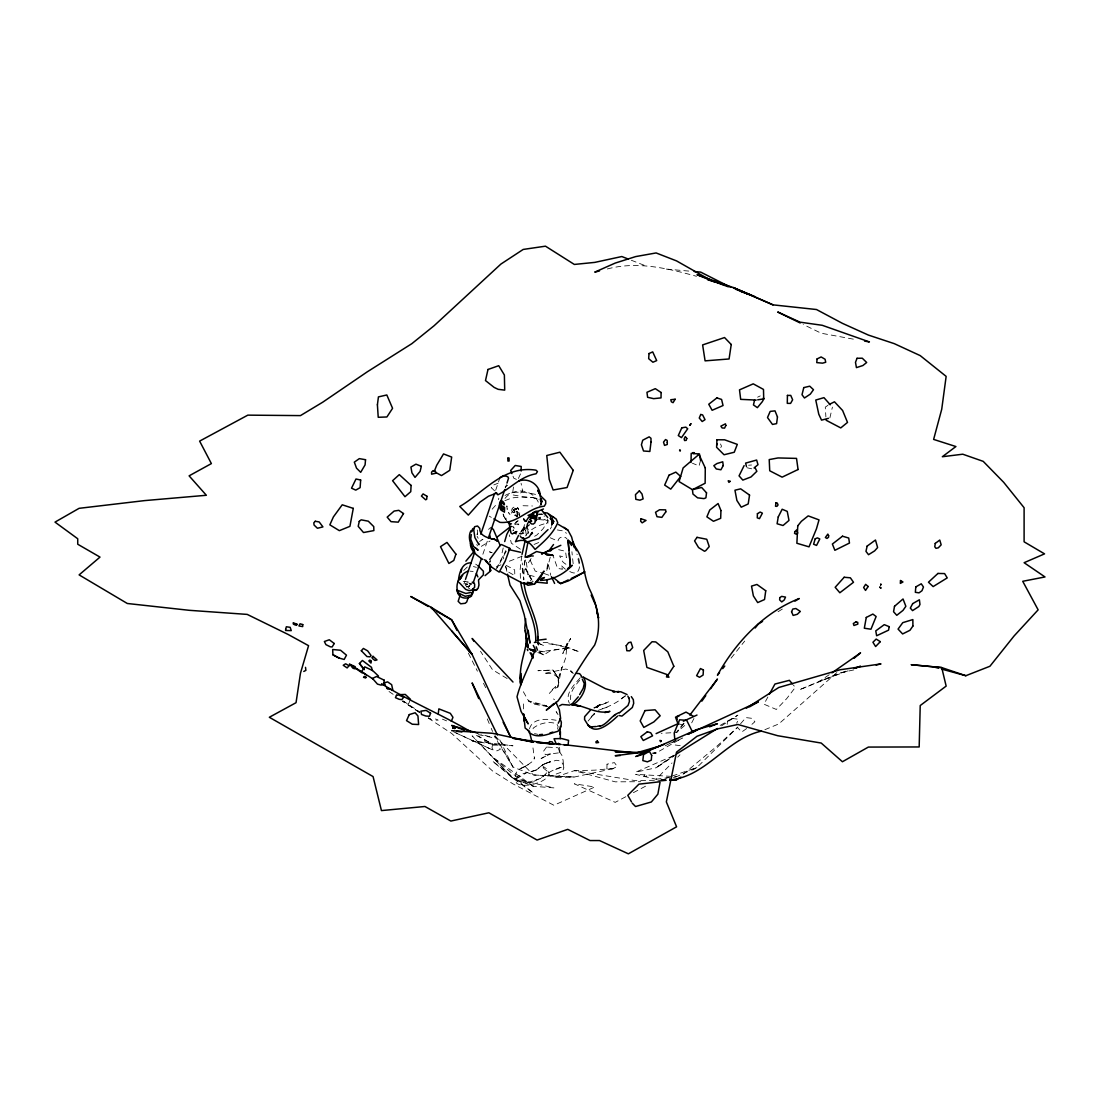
<?xml version="1.0" encoding="UTF-8"?>
<svg xmlns="http://www.w3.org/2000/svg" width="1100" height="1100" viewBox="0 0 1100 1100"><rect width="100%" height="100%" fill="white"/><g stroke="black" fill="none" stroke-linecap="round" stroke-linejoin="round"><path stroke-width="0.75" stroke-dasharray="5 3.75" d="M477.125 534.834L477.606 530.709L476.836 529.306M547.621 519.021L547.498 522.184L542.905 528.949L536.869 534.999L532.331 537.611M518.389 512.284L517.069 516.656L513.906 514.91L516.134 515.996M559.584 747.312L559.941 752.496L558.511 750.544L561.852 755.219L563.118 760.444L563.379 763.854L561.467 767.374C545.614 769.904 534.201 789.91 516.725 780.202L515.529 777.343C514.814 770.468 521.043 767.773 526.419 765.93L521.015 768.474L529.691 763.895L527.601 764.954L532.524 761.406L534.572 757.707L534.531 758.973L532.538 744.782M727.21 724.336L727.43 721.435L731.335 718.327L738.595 719.276L736.643 723.209M573.155 563.695L571.918 551.732M549.299 693.454L555.624 686.689L552.049 689.755L557.865 687.046L558.332 677.627L552.984 670.065L537.914 670.711L552.984 670.065L558.607 678.837L558.635 683.581M524.466 560.34L523.779 579.865M519.709 514.498L519.502 516.092L519.736 514.924M528.289 521.001L527.326 528.261L528.399 533.17L526.666 526.639L529.293 531.644M557.865 687.046L561.811 667.439L559.089 676.266L565.84 657.47L567.036 643.527L562.774 653.579L570.584 638.509L564.094 650.361L567.985 647.982L579.37 651.874L564.658 646.099L548.694 643.775M469.521 586.781L469.81 585.145M557.604 729.149L558.099 726.495L556.834 723.91C549.257 720.899 539.577 723.181 533.266 728.104L532.51 731.129M521.744 555.926L520.149 569.429L520.41 578.71M503.209 547.965L502.095 552.764L503.717 558.855M829.881 417.876L832.411 407.124M477.152 534.683L477.524 533.17M550.234 557.178L546.535 571.423L547.869 562.265L550.77 575.327M526.336 535.246L525.621 530.571L527.257 524.274M700.535 460.405L699.077 465.946L692.409 463.224M498.41 499.675L498.809 498.204M513.494 487.025L512.339 494.808L517.88 495.839L522.624 490.944L521.084 483.312M525.621 530.571L527.835 523.009M523.105 529.389L524.851 523.49M525.663 559.941L524.329 564.19L528.192 574.888L532.854 581.419L525.621 568.947L528.192 574.888L526.02 560.464M463.911 584.059L464.97 580.924M495.674 490.256L499.428 479.174M482.873 554.276L487.809 539.701M505.34 487.919L506.44 484.688M529.457 728.901C532.538 717.668 547.099 718.768 556.132 720.253M410.479 699.311L408.691 703.601L404.14 701.993M512.82 530.819L513.425 529.746L513.7 530.434M506.234 551.265L497.228 567.985M518.402 478.445L521.125 472.601M496.127 568.975L505.835 550.564M518.719 514.896L519.791 512.793M691.694 722.838L693.949 718.492M767.883 696.987L763.95 704.192L776.339 709.459L786.692 698.638L795.327 687.362L793.348 685.025M720.747 447.562L721.504 446.188L720.5 443.946M513.164 510.166L513.645 509.341M522.225 532.881L524.288 529.457L529.444 524.741L520.355 532.152M550.303 528.894L551.664 526.666M531.094 558.539L528.344 562.856L530.09 559.941L535.178 571.051L542.616 573.114M588.087 721.064L594.467 713.46L590.645 717.241M488.647 529.513L489.582 528.138M468.174 587.606L469.054 586.369M525.511 535.934C530.64 528.426 539.646 524.659 548.281 522.857M683.705 723.112L676.555 732.463L661.224 733.329M731.074 658.158L744.7 641.094M579.741 680.171C575.217 685.644 569.69 692.079 570.611 699.655M684.09 723.47L676.555 732.463L685.493 724.845L678.067 724.048M516.587 778.676L526.79 772.571M740.589 723.718L745.951 717.599L751.644 718.3L754.875 721.737L750.255 725.808M492.181 509.19L496.691 504.061M524.288 527.038L520.121 532.455L528.715 522.019M479.627 541.447L482.969 539.289L480.288 539.811M505.01 498.424C514.745 485.623 536.58 490.105 539.509 506.206M468.284 586.864L471.103 583.852M543.276 776.476L546.837 772.709M677.683 757.157L679.965 754.834M683.141 774.263L717.434 745.745L737.88 727.018L697.001 767.429L676.555 776.669L635.663 774.345L656.109 779.24L672.004 762.974M463.705 570.46L467.899 566.39M580.016 677.957C574.502 684.626 564.369 693.839 569.415 703.285M591.071 717.145L594.77 713.721M514.58 509.396L509.974 514.621L508.544 512.545L509.974 514.621M522.087 530.846L528.138 525.717M836.811 672.609L778.773 723.938L764.624 729.795M515.721 522.857L518.086 520.933M469.329 586.273L467.404 586.933L465.011 584.801L465.176 586.685M505.12 487.066L507.691 485.21M673.832 755.232L656.109 767.773L635.663 772.186L673.406 755.714M746.652 728.53L741.785 731.981L737.371 727.389M827.942 405.322L825.275 407.151L825.894 416.955M829.194 674.726L819.665 681.23L799.219 689.865L846.395 670.876M515.46 522.418L517.962 520.712M676.555 753.968L656.109 767.773L673.832 756.126M563.805 767.539C563.998 763.524 560.326 760.224 556.366 760.293L544.046 763.812L535.837 770.192L530.97 771.499L536.223 770.055L544.555 763.73M721.531 725.835L737.88 715.151L718.905 726.151M481.319 546.356L490.022 541.049M621.266 698.624L625.515 695.929M778.071 611.724L785.111 607.324M505.051 495.481C514.8 489.871 527.244 492.649 537.652 494.821M537.845 652.534L543.799 654.871L550.605 650.664L567.985 647.982L547.291 642.592L538.312 642.62M625.268 695.75C617.183 703.079 608.245 706.846 598.345 710.325M692.615 770.069L697.001 767.429L670.257 776.71M498.107 483.203L493.845 484.894M522.143 556.229L509.011 561.357M593.89 707.644L605.962 703.092L597.314 705.966L593.986 708.317L601.246 704.481L595.251 707.754L599.555 704.619L598.496 705.911L599.445 709.734M625.817 796.716L615.216 802.354L574.337 783.791L594.77 787.009L553.891 805.269L512.999 783.901L492.553 770.976L451.674 733.466L427.694 717.75M633.394 792.674L647.02 785.414M540.76 778.388L529.086 782.183L519.791 781.756M665.197 745.786L671.248 742.692M672.76 741.923L680.336 738.059M536.085 520.3L540.513 518.1L549.973 521.579M504.873 500.706L511.789 497.942L522.101 496.925L532.675 497.516L539.495 499.895M757.598 397.183L760.237 395.904M496.361 566.816L501.009 564.781M534.064 544.445L538.752 542.506M555.679 769.574L560.808 767.456M466.125 587.015L469.48 585.791M847.963 670.862L819.665 681.23L840.098 672.925L854.824 669.68M657.676 781.082L668.69 777.26M535.631 518.513L544.748 516.024M602.25 708.702L609.716 706.558M468.641 588.638L469.755 588.294M670.01 743.146L676.555 741.263L682.399 737.99L656.109 752.977L652.699 753.294M536.223 770.055C530.915 772.503 512.284 773.451 516.381 782.911C524.178 790.707 563.475 777.741 543.207 766.535L543.207 767.621M465.094 583.605L468.215 582.739M515.089 508.64L516.395 508.929L514.731 508.626L516.161 508.984L517.467 512.38L516.959 517.165M607.351 268.964C636.996 260.975 667.659 268.304 696.479 276.293M537.873 514.855L542.066 513.824M660.825 780.477L671.839 777.81M673.406 777.439L676.555 776.669L673.145 777.095M567.985 647.982L540.829 651.668L545.105 651.75L538.876 651.007M656.109 779.24L671.44 777.315M538.849 518.251L540.513 518.1M661.224 781.151L668.03 780.519M748.591 465.231L751.561 464.998M523.036 505.725L532.455 505.986M661.224 780.367L668.03 780.093M654.404 780.258L635.663 780.684L574.337 770.66L553.891 777.631L574.337 777.026L615.216 768.185L594.77 770.165L574.337 770.66L615.216 781.839L640.777 781.701M661.224 780.093L668.03 779.941M557.329 529.939L562.911 530.888L566.473 533.252M467.692 584.306L465.658 584.32L467.445 584.402M652.699 752.991L656.109 752.977L652.699 752.867M522.101 496.925L532.895 497.571M463.196 581.419L468.174 581.831M469.92 571.161L473.124 571.436M666.352 269.101L690.882 271.26M539.014 519.571L548.006 520.369M680.212 745.635L675.29 745.044L674.891 740.52M538.615 513.865L542.974 514.484M534.16 576.441L530.227 575.396L530.365 581.006M853.339 339.144L821.205 333.231L803.206 324.445M548.048 706.64L532.854 703.986L528.523 700.879L522.115 689.549M478.404 734.621L492.553 737.605L481.112 734.209M531.946 581.433L533.239 581.707M746.872 467.706L752.758 469.054M558.649 549.697L565.482 551.265L566.431 557.645L559.611 555.871L561.825 560.477A8.415 4.978 53.3 0 0 563.516 562.513L567.531 565.455M546.81 706.104L532.648 702.873L528.523 700.879L546.549 705.76M534.518 733.576L537.721 734.332M473.426 566.555L476.41 567.339M532.675 497.516L537.089 498.74M550.234 537.763L557.92 541.145C558.484 536.663 564.63 535.288 567.077 539.014M569.773 571.533C581.845 578.229 580.91 560.202 576.881 554.056M544.115 573.526L550.179 575.699M492.264 552.819L489.473 551.801L492.154 552.901M631.345 260.26L644.077 265.224M442.447 719.166L446.586 720.871M516.423 479.353L513.851 478.266L512.572 475.159M536.814 642.62L544.156 645.769L536.099 642.263M453.186 731.582L492.553 749.925L456.046 733.013M476.493 735.446L492.553 744.205L512.999 745.8L472.106 740.891L492.553 744.205L477.95 735.872M543.799 654.871L538.423 651.819L541.049 653.359L539.151 651.819M507.155 678.535L492.553 669.79L480.48 651.269M419.54 712.484L402.6 701.305M428.299 717.764L431.228 719.524L428.409 717.668M489.211 516.106L491.301 517.385M506.082 565.359L514.649 569.855L514.827 575.658L507.155 571.257L505.519 566.266M419.237 712.209L402.6 700.989M393.154 694.334L386.1 689.521M403.026 700.865L419.939 712.058M520.327 549.175L511.349 543.194L509.355 534.875M475.681 564.149L477.978 565.716M558.332 677.627L552.393 673.516L543.881 673.475L565.868 669.02L571.574 671.22L573.32 673.475M565.386 569.291L560.931 565.29L562.499 569.264L557.576 568.37L553.286 556.256M553.548 698.94L554.469 699.737M543.221 767.924L547.566 771.457L550.041 776.242L562.361 771.815L563.819 767.827M494.574 490.848L491.246 487.589L493.144 490.188M572.674 673.007L570.543 670.876L573.939 674.52M494.959 735.845L533.445 774.964L574.337 777.026L533.445 774.964L512.999 767.085L494.34 736.326M512.683 526.446L514.195 528.192L512.916 526.652M507.306 521.689L504.598 517.55L506.192 520.107L505.918 518.031L505.422 518.939M558.016 714.601L556.146 711.645L558.58 715.88M517.536 512.518L516.752 511.115L517.151 515.02L517.743 513.356L516.808 511.321M503.635 515.941L505.615 519.296M556.091 674.52L558.607 678.837M495.11 735.914L512.999 767.085L498.135 736.477M537.694 643.638L538.312 644.751L537.886 639.815M477.111 536.332L478.17 538.285M503.112 514.69L503.951 516.257L503.126 513.961M468.325 653.07L477.414 671.179M483.464 683.265L485.746 687.789M476.795 544.418L477.428 545.902M487.286 718.933L490.572 726.756M491.232 728.324L492.553 731.459M579.109 563.777L577.225 555.803M505.739 566.459L507.155 572.66M522.211 568.15L523.779 579.535L522.252 562.939M538.024 641.822L538.477 645.191M537.928 641.534L538.312 644.751M523.572 703.931L523.586 709.046M607.021 764.197L606.898 768.845L612.48 768.9L617.224 766.398L614.391 762.602L607.021 764.197M514.924 510.689L514.786 512.614L513.961 509.864L514.924 510.689M646.731 775.679L646.03 776.751L643.857 776.201L644.655 774.95L646.731 775.679M492.388 745.181L492.002 748.027L493.171 749.994L496.953 750.86L500.349 749.293L498.094 745.126L492.388 745.181M512.036 509.053L511.665 510.881L513.549 512.751L515.048 509.616L517.852 508.062C511.115 513.26 518.389 504.144 518.691 509.864L517.385 507.732L515.543 507.072L513.274 507.32L512.036 509.053M517.275 515.144L516.794 515.955L517.275 515.144M487.259 741.73L486.819 742.692L484.564 741.166L485.306 740.039L487.259 741.73M435.806 718.781L436.095 720.156L438.171 720.156L435.806 718.781M546.562 747.037L543.166 751.754L545.408 754.586L559.886 752.716L558.168 747.766L546.562 747.037M597.891 706.503L597.011 707.657L599.555 704.619L597.891 706.503M542.781 764.486L542.245 764.954L550.289 761.64L542.781 764.486M542.712 757.584L541.076 758.56L550.413 753.926L542.712 757.584M608.644 701.786L605.124 703.368L608.644 701.786M553.891 787.889L533.445 786.294L512.999 778.305L492.553 761.173L533.445 793.031L512.999 778.305L472.106 735.859L512.999 778.305L553.891 787.889M533.445 786.294L512.999 774.166L492.553 757.13L533.445 786.294M517.069 516.656L515.254 514.938L517.069 516.656M507.018 506.729L506.825 505.89L507.21 509.424L507.018 506.729"/><path stroke-width="1.5" d="M490.284 564.438L490.27 571.216L485.059 575.658M521.139 471.061L521.18 466.455L515.226 465.479L510.675 470.484L511.94 473.591M691.02 462.454L691.199 453.324L699.476 454.011L700.535 460.405M560.285 738.65L560.436 731.679M458.356 581.584C458.837 574.076 461.656 562.141 471.336 562.884M559.982 734.415L560.312 726.371M561.055 726.949L561.357 722.205L559.955 718.602M461.203 572.192L461.601 568.893M520.905 675.923L520.52 679.002L521.771 682.11L521.428 679.181M438.24 713.859L438.859 708.867L450.312 713.336L452.966 717.338L451.289 721.27M525.663 618.764L524.783 627.894L528.069 647.721L525.25 630.561M499.73 502.934L499.62 503.607A9.707 5.459 73.5 0 0 499.524 505.381L500.115 508.585A3.506 1.952 73.5 0 0 500.885 509.933L502.576 511.087A2.915 1.636 73.3 0 0 503.071 511.046L504.419 512.188L504.611 507.402L502.232 505.986L503.305 508.695A2.131 1.21 72.8 0 1 503.154 509.107M522.033 554.359L525.14 540.856L526.515 542.396L527.945 542.231L525.058 557.219M489.775 559.446L500.459 545.064L501.462 544.541L509.822 548.364L505.244 561.027L499.194 572.124L491.411 567.009L485.774 560.904L491.466 566.871M537.749 511.541L535.384 521.207L537.652 511.638M541.75 501.476L540.774 505.038L541.406 502.549L540.526 498.369L541.599 501.655L540.678 499.757L541.736 501.504L541.461 499.056M526.487 643.761L525.896 646.855L526.13 636.886L527.216 640.145M754.572 400.084L753.459 404.938L757.378 407.66L762.3 401.692L763.977 398.64L763.345 397.98M526.254 643.692C523.944 655.366 519.393 666.944 520.52 679.002L520.74 673.31L519.929 681.821L520.809 684.915M471.268 534.531L470.731 539.11L473.536 546.466L478.129 550.206L475.351 547.841M471.584 531.919L472.725 528.66L473.935 528.467M716.98 444.84L717.324 443.63M504.694 541.558L506.797 534.394L511.019 526.309M460.199 595.004L458.164 601.342L460.68 603.804L465.19 603.281L466.73 601.934L468.325 597.245M465.493 579.356L474.732 552.076M480.796 534.188L494.574 493.515M473.082 583.165L481.36 558.759M488.359 538.092L504.79 489.541M506.99 483.065L508.53 478.197L507.774 476.699L503.717 475.571L499.964 477.579M434.184 471.598L436.686 465.314L443.52 453.929L451.674 457.064L449.749 470.319L441.485 475.585L435.641 472.395M551.636 525.126L553.355 520.96L553.163 523.366L551.966 518.774L553.877 521.716L550.179 518.361L552.558 520.107M693.866 453.709L694.32 452.705L692.862 452.636M508.269 522.761L510.07 524.109L509.039 523.105L510.95 532.936L512.325 533.94L515.969 532.056L514.924 532.249L516.12 533.857M526.212 521.015L525.442 521.331L523.696 519.131L525.442 521.331L526.212 521.015L529.609 515.914M388.974 688.793L387.544 689.013L386.554 687.5L392.865 690.291L391.641 684.668L387.585 681.876L384.244 682.866L385.413 685.396M744.122 465.589L739.062 475.86L742.83 480.095L751.011 476.96L756.855 471.281L754.957 467.514M518.581 535.356L515.487 541.709C525.346 537.982 529.691 542.341 535.095 549.423C543.799 541.888 553.245 533.527 557.741 522.692L556.16 518.966L552.365 516.56M769.45 694.114L774.95 684.035L789.388 680.336L792.357 683.856M579.618 694.595L583.248 688.243L584.32 683.623L582.299 679.085M500.129 501.696L500.665 501.036A3.561 1.994 74 0 1 501.408 500.816L502.04 500.981A5.417 3.053 73.9 0 1 502.755 501.394L503.484 502.15A3.465 1.952 73.7 0 1 504.322 503.745C504.859 506.165 503.058 503.993 502.549 502.851A2.86 1.609 73.9 0 0 502.123 502.549L501.93 502.494A1.664 0.935 73.5 0 0 501.572 502.535M501.38 502.686L501.229 508.393A1.815 1.018 73.6 0 0 501.518 508.888A1.732 0.962 73.5 0 0 501.834 509.204L502.384 509.479A2.131 1.196 74.9 0 0 502.728 509.465A1.952 1.1 74 0 0 503.002 509.3M489.692 562.004L490.366 560.918M508.86 549.835L509.822 548.364M462.674 575.259L459.717 579.562L461.436 577.266M701.869 701.14L705.76 695.612M710.628 688.71L717.434 679.044L689.837 715.11M560.244 728.131L557.975 731.28C549.643 733.452 538.794 738.898 530.764 733.576M548.515 551.32L553.52 544.527M534.421 584.1L544.019 571.106L539.564 579.123L534.421 584.1L527.973 585.296L523.669 582.643M558.264 723.223L560.629 718.451L559.405 709.871L555.913 702.254M491.095 570.158L490.27 571.216L490.229 565.304M719.537 672.595L717.434 675.221C735.886 642.207 763.537 612.659 799.219 598.524L794.984 601.164M722.686 668.649L724.776 666.036M755.178 627.976L758.326 624.044L762.561 621.404M572.701 703.244L578.298 696.836M530.956 741.386L531.438 740.822L529.513 740.575M548.006 529.609L538.89 538.574L527.491 541.846M465.891 561.151L473.743 551.788M472.601 590.824L473.797 589.586M569.36 567.036L572.289 565.263C564.231 573.898 552.764 580.277 540.732 580.346M550.357 551.114L552.654 548.79L541.585 553.987L560.835 545.298M363.495 668.566L359.411 663.479L362.409 660.467L371.498 667.315L372.281 670.629M552.214 705.361L554.125 703.491L546.288 710.119L557.947 701.044C570.639 682.866 581.295 663.08 594.632 645.109C601.934 627.096 598.29 607.145 589.999 590.15C581.831 573.265 585.681 552.571 568.04 540.237L568.947 550.248M590.411 710.201L584.65 716.65L584.567 719.551L588.665 726.096L591.484 727.086M530.558 517.646L533.706 516.436L534.311 519.2M754.064 467.954L757.996 464.681L756.635 460.047L745.607 463.114L746.46 466.455M853.957 658.35L860.544 652.864L831.93 672.87M496.774 537.364L510.785 526.405M530.131 516.244L532.592 514.332L533.665 514.869L534.848 515.817L535.851 519.791L534.82 522.926L533.266 524.081L531.479 523.916L528.688 521.331L530.475 522.225M613.704 715.866L615.423 714.546M619.52 712.731L628.031 705.444L629.434 701.415L629.076 697.923M478.596 579.783L483.368 574.846L483.395 571.23L477.978 565.716M829.29 404.415L834.46 401.803L842.614 410.493L847.509 422.414L840.771 427.914L826.1 420.228M617.609 716.072C610.761 722.466 595.815 736.34 587.95 724.694M540.856 579.934L544.431 577.514L541.53 578.49M530.75 518.567L533.665 517.743L530.502 518.21M746.336 708.194L778.773 687.486L840.098 669.763L880.99 663.919L876.081 665.005M676.555 753.968L717.434 728.503M669.735 780.367L676.555 779.735L680.928 777.109M513.906 533.197L516.849 531.561L515.969 532.001M749.567 706.86L758.326 701.827L688.229 734.099M567.572 568.59L570.446 566.94L568.04 540.237L571.601 545.504M692.615 732.27L697.001 729.795L692.615 732.256M531.163 516.931L532.482 516.189M559.487 705.87L562.031 704.468L569.827 705.1M532.51 533.266L531.396 533.871L532.249 532.469L529.072 537.006L525.071 538.876L521.29 537.598L520.273 536.058M535.865 511.294L532.73 512.999L536.814 511.225M543.496 508.97L528.027 515.419M303.779 671.454L305.882 670.368L305.511 667.356M687.913 734.195L697.001 729.575L717.434 723.704L709.582 726.811M688.229 733.961L697.001 729.575L635.663 756.539M568.191 579.934L560.615 583.619L557.769 581.996M571.23 578.462L584.87 571.835L568.466 580.882L560.615 583.619L553.231 577.404M471.047 592.446L465.822 593.464L457.353 590.246C455.441 582.574 460.873 573.567 468.311 571.024M656.109 733.617L678.824 723.305M683.361 721.229L697.001 715.041M532.469 514.401L530.791 514.979M619.438 712.553C611.421 714.973 607.901 724.185 599.665 726.385M676.555 779.735L669.735 779.9C705.898 777.013 726.495 738.87 761.475 731.101M941.683 669.102L965.827 675.716L989.931 666.256L1014.035 636.02L1038.139 609.84L1022.725 581.295L1045 576.95L1024.1 562.705L1044.546 553.864L1024.1 541.819L1024.1 507.719L1003.654 482.281L983.207 461.354L962.761 454.204L942.329 456.734L955.9 446.545L933.625 439.409L941.724 409.255L946.151 376.379L920.219 355.616L894.286 343.654L868.354 335.06L842.421 323.345L816.489 309.526L772.997 304.851L733.164 287.54L697.001 274.711L709.349 279.757M496.801 493.02L488.482 496.224L479.889 502.178L468.325 515.116L459.772 506.481C484.385 492.058 503.828 465.053 536.016 470.181L537.446 471.584L536.071 473.797C520.534 476.41 510.936 488.263 497.874 494.808L495.509 492.498M530.31 517.385L531.3 517M640.379 753.156L663.974 744.466M604.849 712.594L609.95 711.37C596.709 714.918 584.334 704.99 571.01 704.399L580.58 706.296L571.01 704.399M855.827 667.989L860.544 666.256L854.26 668.319M828.424 418.344L821.535 420.131L818.771 414.191L815.76 400.043L823.955 397.65L830.294 404.759M572.729 704.742C581.102 700.301 589.201 686.235 583.55 677.27L581.13 676.913M637.23 756.071L641.96 754.655M549.945 732.944L552.832 732.091M660.192 745.979L635.663 753.06L564.107 744.659M520.809 533.816L523.572 533.046M519.558 533.651L520.658 533.362M599.5 270.944L594.77 272.126L615.216 263.079L635.663 256.589L656.109 252.945L676.555 260.906L709.404 279.538M526.02 556.902L529.595 556.077M471.35 584.045L469.507 583.523M619.025 715.495L621.926 716.1L632.308 707.506L633.696 703.326L633.325 699.669L631.317 696.63M597.493 726.261L600.009 725.725M472.808 530.42L470.869 530.805C467.266 537.831 470.951 545.229 474.457 551.444L473.77 549.148M519.035 480.906C529.636 477.359 540.719 485.691 540.251 496.953M678.851 716.251L676.995 716.567L677.064 719.634M529.911 556.531L526.543 557.095L536.621 551.513L552.888 555.376L546.425 554.579M757.694 399.836L763.702 398.901L763.496 389.428L753.239 383.845L739.503 389.868L740.685 399.355L756.181 400.07M649.289 751.3L615.216 755.727L620.331 755.521M537.061 640.31L546.136 639.155M534.38 642.482L536.099 642.263M539.33 734.718L542.424 734.346M592.79 726.729L596.241 726.523M617.348 691.749L619.025 691.666L612.865 691.694L614.928 691.543L605.467 688.683L583.55 677.27M399.754 694.636L405.281 694.444L410.479 699.311M528.44 556.009L533.28 555.967M617.788 691.57L620.964 691.831L627.082 694.554M644.188 752.606L615.216 751.699L633.957 752.936M530.544 517.509L530.998 517.454M491.164 538.78L493.817 538.89L497.283 540.994L493.817 538.89M451.674 730.661L492.553 733.301L533.445 742.143L512.999 738.251L553.891 744.26L536.855 742.39L548.776 743.242M562.829 744.645L568.095 745.099L568.562 740.355L561.674 738.554L554.043 738.732L556.27 743.985L561.192 744.48M628.169 259.009L621.803 256.534L594.77 262.391L574.337 264.44L545.476 246.18L523.201 249.439L500.926 264.055L434.115 325.724L411.84 343.668L367.29 371.814L322.74 402.188L300.465 415.607L247.83 415.14L199.623 441.114L211.379 463.595L189.104 475.846L206.346 495.275L144.554 500.61L79.104 508.324L55 522.115L77.729 538.752L77.729 544.239L100.004 557.095L79.104 574.888L127.311 603.487L189.104 610.294L247.225 614.405L288.118 634.452L308.564 645.673L300.465 673.227L296.038 702.694L269.321 717.269L373.065 776.572L381.439 810.59L424.93 806.492L450.862 821.054L488.868 812.79L537.075 840.056L567.751 829.359L590.026 840.551L599.527 840.551L628.375 853.82L676.582 826.815L666.352 801.9L676.555 752.125L697.001 736.271L717.434 728.915L737.88 724.474L777.714 735.721L821.205 743.05L842.421 761.736L868.354 747.079L919.174 746.955L920.219 705.54L946.151 686.098L941.724 667.59L911.364 664.716L941.724 667.59L965.827 675.716M694.155 271.535L700.686 272.113L730.826 287.361M576.221 673.337L579.631 673.668L581.377 675.881M553.891 743.655L558.993 744.164M534.188 650.444L531.08 650.072L535.961 650.87M546.178 554.538L552.888 555.376M543.538 512.545L547.429 513.04L549.876 515.377L551.416 518.636L552.021 524.329M456.775 731.321L461.89 731.968M864.6 341.096L869.412 341.935L822.264 325.298L799.989 322.163L777.714 312.001L800.209 322.988M472.175 582.244L473.77 582.546L474.65 584.224L474.609 587.304L471.845 590.095L469.026 590.604L465.63 589.38L459.319 582.684M535.851 582.092L547.236 583.22L546.741 579.947M509.987 549.862L520.575 552.269M514.869 523.875L516.038 524.123M527.423 582.285L532.4 583.344L523.091 583.467L500.734 571.739M517.743 524.219L518.471 524.384M529.65 649.151L534.449 650.224M509.864 523.449L511.445 523.875M434.954 471.103L433.098 470.58L431.599 472.12L431.585 474.183L436.329 473.124L435.366 471.474M933.625 666.889L938.465 668.223M339.034 658.034L344.176 659.464L346.472 655.174L340.56 650.251L332.681 649.509L332.915 654.789L339.034 658.034L332.915 654.789M492.36 538.876C486.832 537.652 479.394 535.384 479.779 528.385L477.524 525.993L474.609 526.721L473.756 529.939L474.884 537.598L478.94 544.679L478.734 543.428M477.84 733.232L451.674 725.45L464.255 730.125M707.492 279.675L715.357 282.109M721.655 284.034L724.79 285.01L710.889 280.39L728.31 286.811M459.415 593.849L458.081 592.859L465.19 596.296L470.965 595.169L472.739 593.477L473.522 590.123L472.615 588.954M490.806 527.808L493.309 529.334L500.211 545.518M740.974 291.5L748.894 294.415L735.336 289.121M529.224 649.165L535.452 651.585M535.727 651.681L531.905 650.183L534.875 651.351M755.439 296.835L733.164 287.54L772.997 304.851M548.652 514.058L553.781 517.357M558.498 524.494L567.944 530.173L571.615 536.965L574.365 547.704M503.154 722.287L510.73 737.234L472.106 654.459L451.674 619.85L431.228 607.351L410.781 596.502L428.299 606.513M372.817 678.824L349.442 664.07L352.275 666.023M381.576 683.76C410.204 701.745 441.609 714.491 470.649 731.706M693.248 716.224L686.015 712.099L675.524 717.173L678.067 724.048M431.228 608.176L434.143 609.84M437.071 611.504L451.674 619.85L456.967 630.424M493.845 518.898L499.991 522.376C517.564 524.054 527.945 507.746 544.294 506.206L545.737 503.731L545.696 500.857L541.283 496.567M356.496 668.965L362.134 672.884M482.886 559.501C477.373 555.706 470.002 550.811 470.429 543.194M563.901 527.299L567.944 530.173M366.272 674.96L361.598 671.564L364.774 666.861L372.666 670.56L378.565 676.129M472.752 589.16L475.351 590.398L478.115 588.321L478.967 584.98L478.5 580.223M541.64 510.125L547.69 517.44M632.211 803.138L635.539 806.534L651.365 801.969L657.869 794.173L660.124 781.729L638.921 784.162L627.798 795.327L631.469 801.831M512.999 682.041L472.106 638.454L473.976 641.3M529.856 519.145L531.671 521.317L530.173 519.516M451.674 630.933L472.106 654.459L431.228 607.351M484.646 559.68L486.998 562.444M359.411 663.479L364.334 669.625M553.204 743.586L552.186 741.867L549.368 741.579L549.574 743.751M530.104 652.74L533.129 658.075L531.506 653.18M523.311 537.845L524.947 540.788M524.535 717.173L528.165 723.883L521.056 711.425L517.014 696.795C521.166 680.171 530.131 665.527 535.205 649.179L533.28 645.384M692.78 732.531L686.716 720.362L679.607 719.799L674.204 732.985L674.754 739.008M497.393 734.938L472.106 682.908L478.706 698.569M528.234 730.428L529.554 733.178M627.88 696.163L628.925 698.376M551.402 576.675L554.606 583.44M573.196 542.066L576.386 550.729M527.271 649.385L527.808 650.609M591.154 595.1L595.76 605.467L598.606 617.98L596.984 613.099M476.396 573.554L477.868 576.923M534.848 515.817L535.562 517.536M539.316 493.817L537.79 490.174L540.994 496.375M486.09 560.34L486.723 561.935M536.236 646.8L537.419 650.086M457.146 590.026L458.15 593.065L457.146 590.026C457.435 597.712 465.891 600.284 471.501 596.104L472.464 592.226M489.679 535.095L490.325 537.336M533.748 515.914L534.201 517.99M507.513 574.214L510.001 585.076L519.942 600.779L524.219 614.707L529.98 643.115L528.151 630.176M531.836 741.469L529.457 731.459L525.14 728.035L523.614 714.161M527.436 644.05L528.069 647.721M537.886 639.815C539.371 619.506 526.171 602.8 524.054 583.22M535.631 642.166C537.089 620.524 523.6 602.731 520.699 582.065M569.25 553.589L570.446 566.94M523.779 714.148L523.916 720.968L523.806 715.825M537.598 636.529L537.639 639.375M791.56 611.751L793.141 615.423L797.308 614.281L800.332 611.435L795.891 608.52L792.77 609.056L791.56 611.751M828.602 535.618L828.589 537.199L827.008 538.436L825.371 537.515L827.832 534.077L828.602 535.618M705.279 467.954L705.141 483.244L692.491 489.692L679.085 481.594L683.127 467.926L698.94 454.438L705.279 467.954M661.1 392.507L661.031 397.897L653.661 398.654L647.598 397.293L646.965 392.288L655.298 388.658L661.1 392.507M361.322 650.732L366.96 656.549L369.944 656.824L371.071 655.504L367.675 650.884L363.385 648.45L361.322 650.732M426.979 496.279L426.69 499.304L425.618 499.771L421.424 496.045L423.101 493.9L426.979 496.279M667.288 442.558L667.246 444.496L664.538 445.39L663.52 442.131L665.527 439.56L667.15 440.399L667.288 442.558M507.842 458.15L507.911 461.051L509.094 461.024L509.08 458.013L507.842 458.15M757.419 513.7L757.281 517.852L759.468 518.636L762.383 513.164L760.169 512.05L757.419 513.7M720.94 510.551L720.679 518.32L713.46 521.276L706.888 516.849L709.734 510.029L718.094 503.539L720.94 510.551M302.761 624.58L302.692 626.601L298.911 625.955L300.039 623.783L302.761 624.58M879.794 587.194L880.894 587.977L879.794 587.194M377.41 404.772L378.221 417.285L386.911 416.969L392.576 408.306L386.815 394.969L378.428 396.894L377.41 404.772M716.939 439.78L716.595 447.274L724.034 454.754L734.25 452.251L737.303 444.373L724.611 439.808L716.939 439.78M411.084 485.416L410.768 491.659L404.979 496.705L392.59 480.7L399.3 474.636L411.084 485.416M661.224 740.74L660.632 741.785L659.931 740.438L661.224 740.74M679.607 450.257L680.116 451.165L680.405 450.079L679.607 450.257M626.216 645.714L626.808 650.732L629.723 650.829L632.72 647.57L630.933 642.098L628.554 642.675L626.216 645.714M797.761 525.814L796.881 543.263L809.023 546.851L816.475 528.77L819.019 519.888L808.197 515.886L801.405 521.29L797.761 525.814M703.409 669.955L703.106 675.043L699.531 677.298L696.616 675.702L700.466 668.553L703.409 669.955M779.776 597.671L779.639 599.871L781.756 601.92L784.273 599.926L785.51 597.094L781.674 596.379L779.776 597.671M649.014 353.554L648.67 358.683L652.919 362.23L656.686 360.594L652.699 351.89L649.014 353.554M285.684 629.173L285.587 630.493L291.266 630.616L290.166 627.33L286.344 626.766L285.684 629.173M360.663 480.026L360.112 487.671L355.754 490.119L351.532 488.18L355.987 479.009L360.663 480.026M558.332 743.476L558.388 744.466L560.051 744.384L558.332 743.476M787.421 395.409L787.284 403.342L790.57 403.411L792.633 399.781L790.749 395.409L787.421 395.409M915.805 586.905L915.351 592.309L919.023 592.845L921.965 590.727L923.477 587.015L921.25 583.798L915.805 586.905M651.695 755.425L651.296 760.128L647.391 761.832L642.826 760.581L643.527 754.641L649.413 751.355L651.695 755.425M365.544 459.704L365.076 464.901L360.69 472.326L356.524 468.174L354.324 462.151L359.329 458.631L365.544 459.704M690.855 423.706L689.947 425.288L690.855 423.706M817.094 358.916L816.75 362.615L822.566 363.165L825.729 362.257L825.082 359.26L821.136 356.95L817.094 358.916M384.244 680.212L383.763 684.379L381.04 685.08L377.465 684.118L372.487 678.439L376.558 676.486L384.244 680.212M651.007 442.049L649.852 451.467L643.514 450.986L641.41 444.799L642.73 440.206L649.151 436.851L650.98 438.281L651.007 442.049M706.53 492.814L705.911 497.86L703.959 498.616L697.579 497.832L692.959 494.051L692.409 489.638L701.649 487.479L706.53 492.814M777.466 416.928L776.6 423.638L772.489 424.435L767.497 417.546L770.192 411.4L775.005 410.864L777.466 416.928M765.737 590.755L764.541 599.527L757.694 602.58L753.376 595.898L751.52 586.107L756.938 584.457L765.737 590.755M935.234 543.428L934.78 546.796L936.004 548.309L938.273 547.841L941.174 544.83L939.758 540.059L935.234 543.428M731.239 344.506L729.08 358.971L705.086 360.855L702.625 344.919L724.543 337.549L731.239 344.506M749.54 495.069L748.206 503.951L741.235 507.196L736.89 500.459L734.951 490.215L740.657 488.84L749.54 495.069M778.25 516.931L777.095 523.765L783.049 525.511L788.989 520.41L787.242 511.376L782.169 509.245L778.25 516.931M894.506 606.32L893.558 611.724L896.775 615.312L903.004 610.39L905.864 606.293L903.031 598.977L894.506 606.32M866.277 617.457L864.325 628.224L870.966 629.214L876.136 616.536L872.878 614.075L866.277 617.457M889.213 626.67L888.58 630.149L876.645 635.759L875.765 630.891L884.263 624.649L889.213 626.67M353.279 508.379L349.924 526.35L339.35 530.654L329.849 524.851L333.396 516.918L342.224 504.804L353.279 508.379M641.066 518.788L640.599 521.139L642.166 522.844L646.016 520.424L641.066 518.788M454.864 728.475L452.815 727.966L454.864 728.475M359.26 521.4L358.201 526.35L363.509 532.538L373.876 530.585L373.752 526.611L368.308 521.194L361.158 519.832L359.26 521.4M371.346 661.293L370.947 663.107L368.857 660.921L369.902 660.041L371.346 661.293M487.987 369.476L485.499 380.572L494.161 387.42L498.135 389.317L504.707 390.129L504.377 374.99L498.726 365.695L487.987 369.476M867.157 546.095L865.961 551.361L868.532 554.702L874.638 550.88L877.607 547.539L875.476 540.031L867.157 546.095M421.328 466.29L420.104 471.405L415.016 477.4L411.936 472.821L410.919 467.06L415.951 464.159L421.328 466.29M803.77 387.612L802.01 394.721L804.457 397.994L810.301 394.13L813.477 389.703L809.737 386.183L803.77 387.612M351.436 666.366L353.086 668.319L355.328 668.882L355.135 666.655L352.467 665.362L351.436 666.366M794.997 531.589L794.53 533.335L796.111 534.146L797.72 533.074L796.634 529.952L794.997 531.589M776.009 502.728L775.514 506.261L776.944 506.357L778.071 504.941L777.246 503.03L776.009 502.728M815.21 538.794L813.601 544.239L816.558 545.421L819.789 538.973L817.383 537.886L815.21 538.794M686.785 438.474L686.207 440.344L684.585 440.55L684.145 438.914L685.3 436.59L686.785 438.474M666.737 676.129L666.476 676.967L668.951 677.215L667.934 675.455L666.737 676.129M675.166 399.245L673.049 402.683L671.371 401.803L670.78 399.726L675.166 399.245M455.909 554.166L453.777 560.464L448.91 563.461L440.509 546.659L446.971 542.424L455.909 554.166M573.224 470.36L567.064 487.52L553.135 489.995L549.202 479.325L546.769 455.51L559.873 452.21L573.224 470.36M430.581 713.24L429.44 716.251L425.906 716.059L421.506 714.464L420.888 711.164L426.154 710.407L430.581 713.24M296.972 624.25L296.56 625.336L294.951 624.869L293.315 624.071L293.219 622.751L296.972 624.25M857.051 358.297L855.484 362.326L856.433 367.62L862.867 365.544L866.676 362.491L862.276 358.201L857.051 358.297M868.134 586.506L865.535 590.425L863.638 587.51L865.645 584.348L868.134 586.506M700.741 414.48L699.256 418.027L702.185 421.52L705.031 419.664L702.598 414.893L700.741 414.48M396.495 695.269L395.464 697.675L399.245 699.325L401.857 699.614L403.645 697.276L398.558 694.911L396.495 695.269M669.02 475.2L664.661 485.086L670.752 489.129L680.694 476.465L675.826 472.12L669.02 475.2M409.269 714.588L406.533 720.638L412.294 724.226L418.632 724.529L417.945 715.949L415.14 712.786L409.269 714.588M681.808 427.804L678.288 435.559L681.477 437.635L687.706 428.752L685.864 427.158L681.808 427.804M644.999 710.586L640.186 720.912L643.83 727.416L653.881 721.902L660.179 715.784L655.105 709.803L644.999 710.586M365.998 677.215L365.626 677.999L363.522 677.298L364.43 676.376L365.998 677.215M725.849 425.507L724.57 428.12L722.122 427.969L720.885 426.14L725.477 423.844L725.849 425.507M730.139 481.346L728.942 482.391L728.186 480.865L730.139 481.346M912.684 603.639L910.319 608.094L912.546 610.624L918.844 606.54L919.971 604.464L919.394 599.789L912.684 603.639M723.223 465.575L720.912 469.769L716.279 468.957L713.831 465.671L716.966 463.526L722.741 461.794L723.223 465.575M900.515 580.539L900.322 583.413L902.963 581.982L900.515 580.539M665.803 511.871L661.856 517.371L657.002 516.697L655.531 512.27L659.56 509.754L665.638 509.864L665.803 511.871M349.085 665.665L347.146 667.92L343.228 665.266L345.606 663.809L349.085 665.665M334.221 643.514L332.145 646.951L330.303 646.8L325.93 644.641L324.376 641.506L329.312 639.76L334.221 643.514M403.507 513.562L398.228 522.156L391.022 521.661L387.186 517.138L394.13 511.06L398.805 510.331L403.507 513.562M880.303 641.658L875.614 646.539L872.933 642.249L876.178 639.072L880.303 641.658M673.819 666.27L668.112 674.919L646.896 667.425L643.679 650.471L652.053 641.74L655.779 641.933L667.824 651.832L673.819 666.27M697.015 537.35L694.581 540.898L698.569 547.58L704.55 551.279L705.815 550.564L709.239 546.576L706.764 539.261L697.015 537.35M912.904 626.051L909.961 630.286L902.619 633.944L898.067 629.09L902.77 622.655L912.862 619.575L912.904 626.051M880.839 584.196L880.688 584.966L880.839 584.196M372.996 656.342L371.951 657.607L372.914 658.914L374.935 660.467L377.025 659.931L372.996 656.342M844.168 577.266L835.175 587.304L839.836 592.763L853.504 582.271L850.369 577.803L844.168 577.266M315.288 521.263L313.816 522.816L314.064 525.03L317.433 528.261L322.933 526.9L319.179 521.936L315.288 521.263M639.389 490.848L635.47 494.615L635.827 499.331L639.939 500.184L643.129 498.905L642.015 494.01L639.389 490.848M937.942 573.444L928.469 582.216L933.144 586.589L947.224 577.899L944.598 573.581L937.942 573.444M716.898 397.897L708.758 404.236L712.126 410.286L723.044 405.529L721.586 399.438L716.898 397.897M842.504 536.209L832.384 544.033L834.872 550.303L849.475 543.043L848.719 538.038L842.504 536.209M647.377 731.747L640.846 736.67L643.28 740.479L652.561 735.831L650.691 732.765L647.377 731.747M476.726 589.889L474.32 590.356L476.726 589.889M855.992 621.871L853.325 623.521L853.944 625.501L857.821 624.126L857.739 622.352L855.992 621.871M597.3 741.015L595.87 741.881L596.173 742.844L598.592 742.514L597.3 741.015M798.064 469.521L782.128 477.152L769.725 470.772L769.216 459.58L778.044 457.944L796.524 458.397L798.064 469.521M339.694 689.893L339.694 689.893M592.281 727.293L588.665 726.096L592.281 727.293"/></g></svg>
